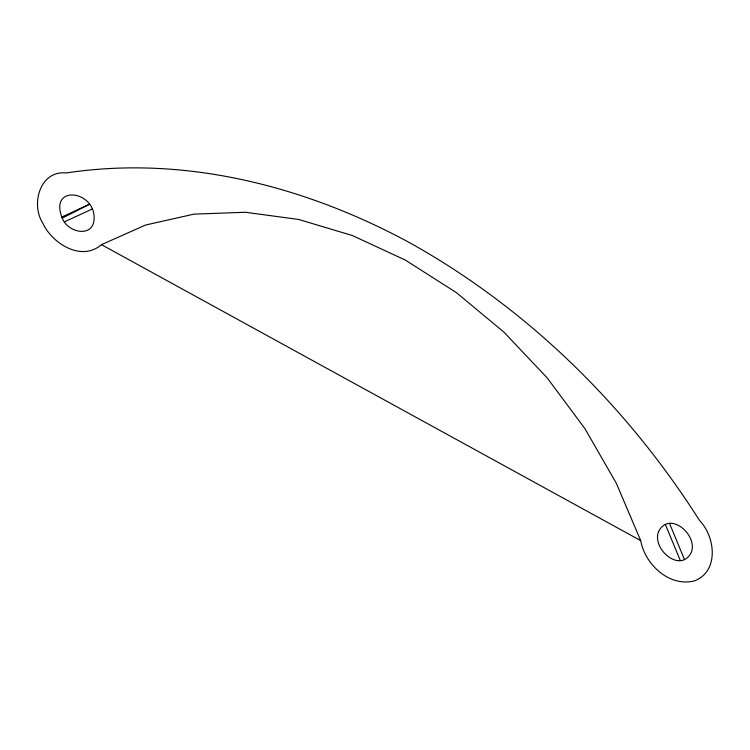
<?xml version="1.0" encoding="UTF-8"?>
<svg xmlns="http://www.w3.org/2000/svg" width="750" height="750" viewBox="0 0 750 750"><rect width="100%" height="100%" fill="white"/><g stroke="black" fill="none" stroke-linecap="round" stroke-linejoin="round"><path stroke-width="1.12" d="M101.466 244.659C81.497 262.022 51.975 243.534 42.637 222.891C30.675 203.822 40.087 170.156 66.328 172.95C184.781 154.959 305.728 186.281 409.819 242.812C528.113 308.766 627.112 406.453 699.562 520.5C715.247 536.569 719.306 571.041 694.744 580.8C669.394 587.466 645.037 564.487 640.688 540.609L616.406 483.422L585 428.756L547.219 377.925L503.962 332.166L456.3 292.566L405.356 260.091L352.359 235.528L298.612 219.45L245.381 212.269L193.969 214.134L145.612 225.019L101.466 244.659L640.688 540.609M62.241 218.119C49.022 185.372 92.578 189.834 94.088 216.253C95.578 238.659 67.894 233.466 62.241 218.119L89.362 204.319M61.744 217.088L88.978 204.497M64.434 221.85L92.128 209.062M669.525 523.434L684.516 559.594M665.334 524.409L680.325 560.569M658.575 531.534C651.591 548.981 680.428 573.853 691.275 552.478C698.259 535.031 669.422 510.159 658.575 531.534"/></g></svg>
